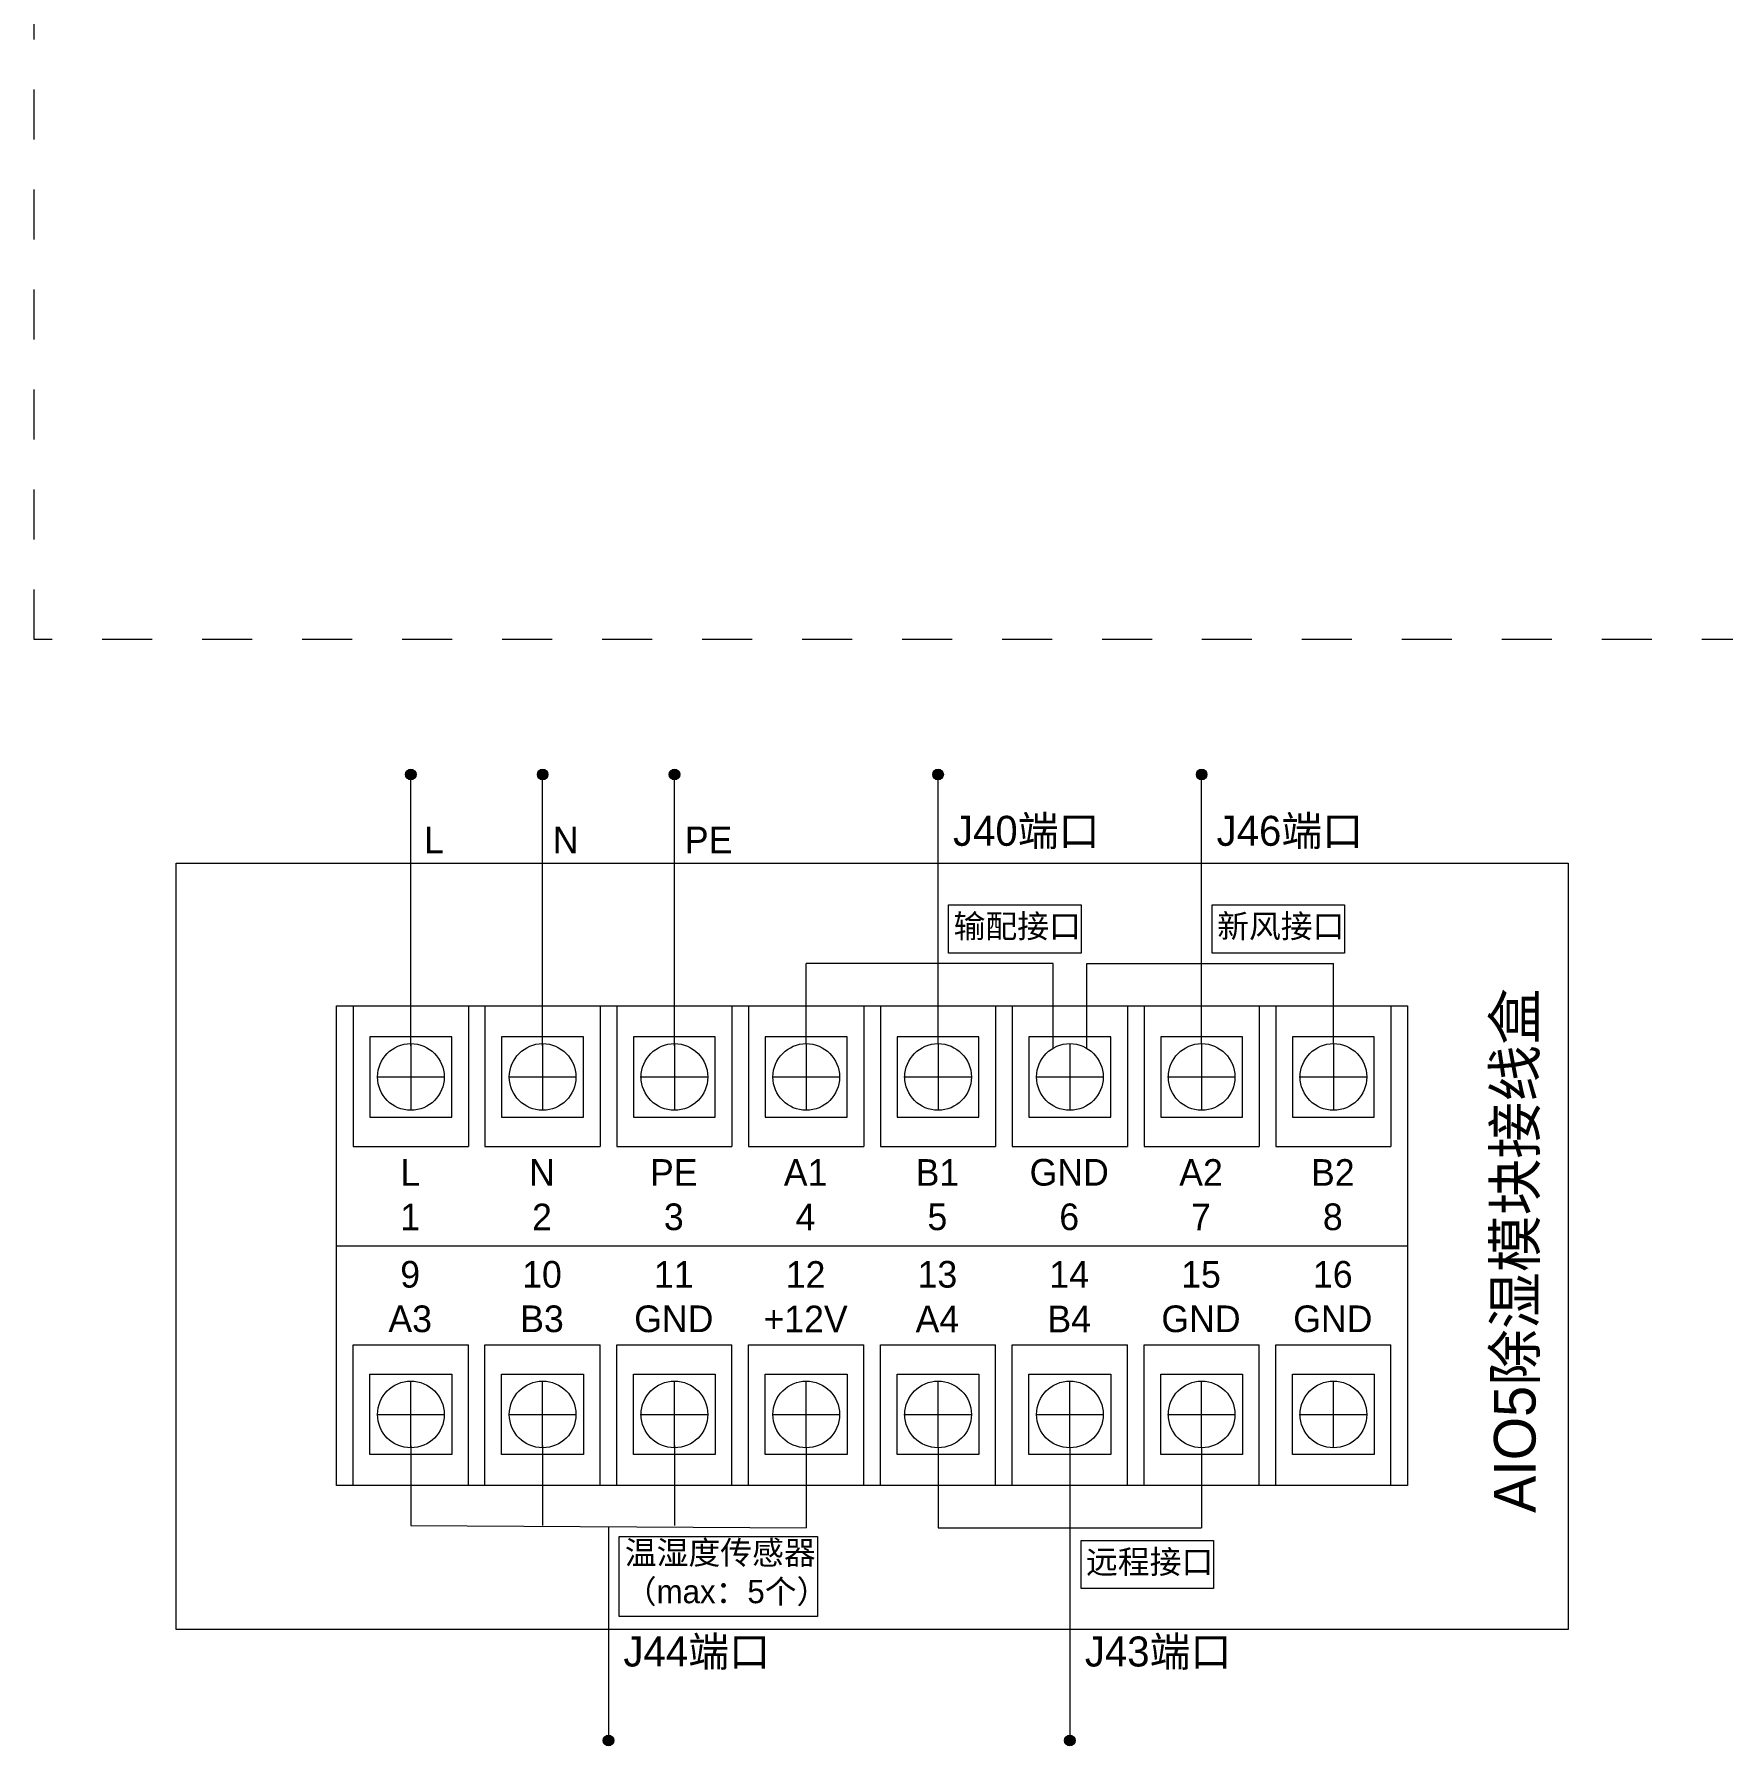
# Model space of a CAD drawing. Header units: millimetres. Extents: x 206 to 1899, y -454 to 296.
# Drawn here: x 474.3 to 575.6, y 29.4 to 132.1 of the extents above; entities that cross this region are included whole.
import ezdxf

# ---------------------------------------------------------------- set-up
doc = ezdxf.new("R2010")
doc.units = ezdxf.units.MM
doc.linetypes.add('HIDDEN', pattern=[0.2, 0.1, -0.1])
doc.layers.add('标注层', color=2, linetype='Continuous', lineweight=15)
doc.layers.add('细实线', color=7, linetype='Continuous', lineweight=15)
doc.styles.add('微软雅黑M', font='思源黑体M_1.ttf', dxfattribs={"height": 1})

msp = doc.modelspace()

# ---------------------------------------------------------------- hatches: boundary and pattern name
at = {"lineweight": 9}
h = msp.add_hatch(color=256, dxfattribs=at)
h.dxf.hatch_style = 1
h.paths.add_polyline_path([(496.86, 87.98, 0.414214), (496.54, 87.66), (496.86, 87.66)])
h.paths.add_polyline_path([(496.86, 87.66), (496.86, 87.98, 0.414214), (496.54, 87.66)], flags=17)
h.paths.add_polyline_path([(496.86, 87.98, 0.414214), (496.54, 87.66, 0.414214), (496.86, 87.34)])
h.paths.add_polyline_path([(496.86, 87.34, 0.414214), (497.18, 87.66, 0.414214), (496.86, 87.98)])
h = msp.add_hatch(color=256, dxfattribs=at)
h.dxf.hatch_style = 1
h.paths.add_polyline_path([(504.77, 87.98, 0.414214), (504.45, 87.66), (504.77, 87.66)])
h.paths.add_polyline_path([(504.77, 87.66), (504.77, 87.98, 0.414214), (504.45, 87.66)], flags=17)
h.paths.add_polyline_path([(504.77, 87.98, 0.414214), (504.45, 87.66, 0.414214), (504.77, 87.34)])
h.paths.add_polyline_path([(504.77, 87.34, 0.414214), (505.09, 87.66, 0.414214), (504.77, 87.98)])
h = msp.add_hatch(color=256, dxfattribs=at)
h.dxf.hatch_style = 1
h.paths.add_polyline_path([(512.68, 87.98, 0.414214), (512.36, 87.66), (512.68, 87.66)])
h.paths.add_polyline_path([(512.68, 87.66), (512.68, 87.98, 0.414214), (512.36, 87.66)], flags=17)
h.paths.add_polyline_path([(512.68, 87.98, 0.414214), (512.36, 87.66, 0.414214), (512.68, 87.34)])
h.paths.add_polyline_path([(512.68, 87.34, 0.414214), (513, 87.66, 0.414214), (512.68, 87.98)])
h = msp.add_hatch(color=256, dxfattribs=at)
h.dxf.hatch_style = 1
h.paths.add_polyline_path([(528.5, 87.98, 0.414214), (528.18, 87.66), (528.5, 87.66)])
h.paths.add_polyline_path([(528.5, 87.66), (528.5, 87.98, 0.414214), (528.18, 87.66)], flags=17)
h.paths.add_polyline_path([(528.5, 87.98, 0.414214), (528.18, 87.66, 0.414214), (528.5, 87.34)])
h.paths.add_polyline_path([(528.5, 87.34, 0.414214), (528.82, 87.66, 0.414214), (528.5, 87.98)])
h = msp.add_hatch(color=256, dxfattribs=at)
h.dxf.hatch_style = 1
h.paths.add_polyline_path([(544.32, 87.98, 0.414214), (544, 87.66), (544.32, 87.66)])
h.paths.add_polyline_path([(544.32, 87.66), (544.32, 87.98, 0.414214), (544, 87.66)], flags=17)
h.paths.add_polyline_path([(544.32, 87.98, 0.414214), (544, 87.66, 0.414214), (544.32, 87.34)])
h.paths.add_polyline_path([(544.32, 87.34, 0.414214), (544.64, 87.66, 0.414214), (544.32, 87.98)])
h = msp.add_hatch(color=256, dxfattribs=at)
h.dxf.hatch_style = 1
h.paths.add_polyline_path([(508.72, 30.02, 0.414214), (508.4, 29.7), (508.72, 29.7)])
h.paths.add_polyline_path([(508.72, 29.7), (508.72, 30.02, 0.414214), (508.4, 29.7)], flags=17)
h.paths.add_polyline_path([(508.72, 30.02, 0.414214), (508.4, 29.7, 0.414214), (508.72, 29.38)])
h.paths.add_polyline_path([(508.72, 29.38, 0.414214), (509.04, 29.7, 0.414214), (508.72, 30.02)])
h = msp.add_hatch(color=256, dxfattribs=at)
h.dxf.hatch_style = 1
h.paths.add_polyline_path([(536.41, 30.02, 0.414214), (536.09, 29.7), (536.41, 29.7)])
h.paths.add_polyline_path([(536.41, 29.7), (536.41, 30.02, 0.414214), (536.09, 29.7)], flags=17)
h.paths.add_polyline_path([(536.41, 30.02, 0.414214), (536.09, 29.7, 0.414214), (536.41, 29.38)])
h.paths.add_polyline_path([(536.41, 29.38, 0.414214), (536.73, 29.7, 0.414214), (536.41, 30.02)])

# ---------------------------------------------------------------- linework, layer by layer
for p, q in [((493.4, 73.78), (493.4, 65.33)), ((500.31, 73.78), (500.31, 65.33)), ((501.31, 73.78), (501.31, 65.33)), ((508.22, 73.78), (508.22, 65.33)), ((509.22, 73.78), (509.22, 65.33)), ((516.13, 73.78), (516.13, 65.33)), ((517.13, 73.78), (517.13, 65.33)), ((524.04, 73.78), (524.04, 65.33)), ((525.04, 73.78), (525.04, 65.33)), ((531.95, 73.78), (531.95, 65.33)), ((532.95, 73.78), (532.95, 65.33)), ((539.86, 73.78), (539.86, 65.33)), ((540.86, 73.78), (540.86, 65.33)), ((547.77, 73.78), (547.77, 65.33)), ((548.77, 73.78), (548.77, 65.33)), ((555.68, 73.78), (555.68, 65.33)), ((496.86, 71.51), (496.86, 67.5)), ((504.77, 71.51), (504.77, 67.5)), ((512.68, 71.51), (512.68, 67.5)), ((520.59, 71.51), (520.59, 67.5)), ((528.5, 71.51), (528.5, 67.5)), ((536.41, 71.51), (536.41, 67.5)), ((544.32, 71.51), (544.32, 67.5)), ((552.23, 71.51), (552.23, 67.5)), ((494.81, 69.51), (498.86, 69.51)), ((502.72, 69.51), (506.77, 69.51)), ((510.63, 69.51), (514.68, 69.51)), ((518.54, 69.51), (522.59, 69.51)), ((526.45, 69.51), (530.5, 69.51)), ((534.36, 69.51), (538.41, 69.51)), ((542.27, 69.51), (546.32, 69.51)), ((550.18, 69.51), (554.23, 69.51)), ((493.4, 65.33), (500.31, 65.33)), ((501.31, 65.33), (508.22, 65.33)), ((509.22, 65.33), (516.13, 65.33)), ((517.13, 65.33), (524.04, 65.33)), ((525.04, 65.33), (531.95, 65.33)), ((532.95, 65.33), (539.86, 65.33)), ((540.86, 65.33), (547.77, 65.33)), ((548.77, 65.33), (555.68, 65.33)), ((492.4, 59.38), (556.68, 59.38)), ((493.4, 53.44), (500.31, 53.44)), ((493.4, 53.44), (500.31, 53.44)), ((493.4, 44.99), (493.4, 53.44)), ((500.31, 44.99), (500.31, 53.44)), ((501.31, 53.44), (508.22, 53.44)), ((501.31, 53.44), (508.22, 53.44)), ((501.31, 44.99), (501.31, 53.44)), ((508.22, 44.99), (508.22, 53.44)), ((509.22, 53.44), (516.13, 53.44)), ((509.22, 53.44), (516.13, 53.44)), ((509.22, 44.99), (509.22, 53.44)), ((516.13, 44.99), (516.13, 53.44)), ((517.13, 53.44), (524.04, 53.44)), ((517.13, 53.44), (524.04, 53.44)), ((517.13, 44.99), (517.13, 53.44)), ((524.04, 44.99), (524.04, 53.44)), ((525.04, 53.44), (531.95, 53.44)), ((525.04, 53.44), (531.95, 53.44)), ((525.04, 44.99), (525.04, 53.44)), ((531.95, 44.99), (531.95, 53.44)), ((532.95, 53.44), (539.86, 53.44)), ((532.95, 53.44), (539.86, 53.44)), ((532.95, 44.99), (532.95, 53.44)), ((539.86, 44.99), (539.86, 53.44)), ((540.86, 53.44), (547.77, 53.44)), ((540.86, 53.44), (547.77, 53.44)), ((540.86, 44.99), (540.86, 53.44)), ((547.77, 44.99), (547.77, 53.44)), ((548.77, 53.44), (555.68, 53.44)), ((548.77, 53.44), (555.68, 53.44)), ((548.77, 44.99), (548.77, 53.44)), ((555.68, 44.99), (555.68, 53.44)), ((496.86, 47.26), (496.86, 51.27)), ((504.77, 47.26), (504.77, 51.27)), ((512.68, 47.26), (512.68, 51.27)), ((520.59, 47.26), (520.59, 51.27)), ((528.5, 47.26), (528.5, 51.27)), ((536.41, 47.26), (536.41, 51.27)), ((544.32, 47.26), (544.32, 51.27)), ((552.23, 47.26), (552.23, 51.27)), ((494.81, 49.26), (498.86, 49.26)), ((502.72, 49.26), (506.77, 49.26)), ((510.63, 49.26), (514.68, 49.26)), ((518.54, 49.26), (522.59, 49.26)), ((526.45, 49.26), (530.5, 49.26)), ((534.36, 49.26), (538.41, 49.26)), ((542.27, 49.26), (546.32, 49.26)), ((550.18, 49.26), (554.23, 49.26))]:
    msp.add_line(p, q, dxfattribs=at)
for points in [[(556.68, 44.99), (492.4, 44.99), (492.4, 73.78), (556.68, 73.78)], [(499.31, 71.91), (494.4, 71.91), (494.4, 67.1), (499.31, 67.1)], [(507.22, 71.91), (502.31, 71.91), (502.31, 67.1), (507.22, 67.1)], [(515.13, 71.91), (510.22, 71.91), (510.22, 67.1), (515.13, 67.1)], [(523.04, 71.91), (518.13, 71.91), (518.13, 67.1), (523.04, 67.1)], [(530.95, 71.91), (526.04, 71.91), (526.04, 67.1), (530.95, 67.1)], [(538.86, 71.91), (533.95, 71.91), (533.95, 67.1), (538.86, 67.1)], [(546.77, 71.91), (541.86, 71.91), (541.86, 67.1), (546.77, 67.1)], [(554.68, 71.91), (549.77, 71.91), (549.77, 67.1), (554.68, 67.1)], [(499.31, 46.86), (494.4, 46.86), (494.4, 51.67), (499.31, 51.67)], [(507.22, 46.86), (502.31, 46.86), (502.31, 51.67), (507.22, 51.67)], [(515.13, 46.86), (510.22, 46.86), (510.22, 51.67), (515.13, 51.67)], [(523.04, 46.86), (518.13, 46.86), (518.13, 51.67), (523.04, 51.67)], [(530.95, 46.86), (526.04, 46.86), (526.04, 51.67), (530.95, 51.67)], [(538.86, 46.86), (533.95, 46.86), (533.95, 51.67), (538.86, 51.67)], [(546.77, 46.86), (541.86, 46.86), (541.86, 51.67), (546.77, 51.67)], [(554.68, 46.86), (549.77, 46.86), (549.77, 51.67), (554.68, 51.67)]]:
    msp.add_lwpolyline(points, close=True, dxfattribs=at)
for centre, radius in [((496.86, 87.66), 0.319), ((504.77, 87.66), 0.319), ((512.68, 87.66), 0.319), ((528.5, 87.66), 0.319), ((544.32, 87.66), 0.319), ((496.86, 69.51), 2), ((504.77, 69.51), 2), ((512.68, 69.51), 2), ((520.59, 69.51), 2), ((528.5, 69.51), 2), ((536.41, 69.51), 2), ((544.32, 69.51), 2), ((552.23, 69.51), 2), ((496.86, 49.26), 2), ((504.77, 49.26), 2), ((512.68, 49.26), 2), ((520.59, 49.26), 2), ((528.5, 49.26), 2), ((536.41, 49.26), 2), ((544.32, 49.26), 2), ((552.23, 49.26), 2), ((508.72, 29.7), 0.319), ((536.41, 29.7), 0.319)]:
    msp.add_circle(centre, radius, dxfattribs=at)
at = {"layer": '细实线', "lineweight": 9}
for p, q in [((496.86, 71.38), (496.86, 87.66)), ((504.77, 71.38), (504.77, 87.66)), ((512.68, 71.38), (512.68, 87.66)), ((528.5, 76.31), (528.5, 87.66)), ((544.32, 76.31), (544.32, 87.66)), ((520.59, 71.51), (520.59, 76.31)), ((535.4, 76.31), (520.59, 76.31)), ((528.5, 71.51), (528.5, 76.31)), ((535.4, 71.24), (535.4, 76.31)), ((537.42, 71.24), (537.42, 76.31)), ((537.42, 76.31), (552.23, 76.31)), ((544.32, 71.51), (544.32, 76.31)), ((552.23, 71.51), (552.23, 76.31)), ((496.86, 47.39), (496.86, 42.59)), ((504.77, 47.39), (504.77, 42.59)), ((512.68, 47.39), (512.68, 42.59)), ((520.59, 47.26), (520.59, 42.46)), ((528.5, 47.26), (528.5, 42.46)), ((536.41, 47.26), (536.41, 29.7)), ((544.32, 47.26), (544.32, 42.46)), ((496.86, 42.59), (520.59, 42.46)), ((508.72, 42.53), (508.72, 29.7)), ((528.5, 42.46), (544.32, 42.46))]:
    msp.add_line(p, q, dxfattribs=at)
at = {"layer": '细实线', "linetype": 'HIDDEN', "lineweight": 9, "ltscale": 30}
msp.add_lwpolyline([(474.26, 296.31), (721.34, 296.31), (721.34, 95.75), (474.26, 95.75)], close=True, dxfattribs=at)
at = {"layer": '细实线', "lineweight": 9}
for points in [[(482.77, 82.33), (566.32, 82.33), (566.32, 36.35), (482.77, 36.35)], [(529.13, 79.83), (537.08, 79.83), (537.08, 76.94), (529.13, 76.94)], [(544.95, 79.83), (552.89, 79.83), (552.89, 76.94), (544.95, 76.94)], [(509.37, 41.93), (521.27, 41.93), (521.27, 37.14), (509.37, 37.14)], [(537.08, 41.7), (545.03, 41.7), (545.03, 38.81), (537.08, 38.81)]]:
    msp.add_lwpolyline(points, close=True, dxfattribs=at)

# ---------------------------------------------------------------- texts
at = {"layer": '标注层', "color": 0, "lineweight": 9, "style": '微软雅黑M'}
for s, width, insert, char_height, attachment_point in [('J40端口', 16.2948, (529.4, 85.18), 1.8, 1), ('J46端口', 16.2948, (545.22, 85.18), 1.8, 1), ('L', 5.7668, (498.24, 83.73), 1.6, 5), ('N', 5.7668, (506.15, 83.73), 1.6, 5), ('PE', 5.7668, (514.73, 83.73), 1.6, 5), ('输配接口', 16.2948, (529.43, 79.26), 1.4, 1), ('新风接口', 16.2948, (545.25, 79.26), 1.4, 1), ('L', 5.7668, (496.82, 63.78), 1.6, 5), ('N', 5.7668, (504.73, 63.78), 1.6, 5), ('PE', 5.7668, (512.64, 63.78), 1.6, 5), ('A1', 5.7668, (520.55, 63.78), 1.6, 5), ('B1', 5.7668, (528.46, 63.78), 1.6, 5), ('GND', 5.7668, (536.37, 63.78), 1.6, 5), ('A2', 5.7668, (544.28, 63.78), 1.6, 5), ('B2', 5.7668, (552.19, 63.78), 1.6, 5), ('1', 5.7668, (496.82, 61.11), 1.6, 5), ('2', 5.7668, (504.73, 61.11), 1.6, 5), ('3', 5.7668, (512.64, 61.11), 1.6, 5), ('4', 5.7668, (520.55, 61.11), 1.6, 5), ('5', 5.7668, (528.46, 61.11), 1.6, 5), ('6', 5.7668, (536.37, 61.11), 1.6, 5), ('7', 5.7668, (544.28, 61.11), 1.6, 5), ('8', 5.7668, (552.19, 61.11), 1.6, 5), ('9', 5.7668, (496.82, 57.66), 1.6, 5), ('10', 5.7668, (504.73, 57.66), 1.6, 5), ('11', 5.7668, (512.64, 57.66), 1.6, 5), ('12', 5.7668, (520.55, 57.66), 1.6, 5), ('13', 5.7668, (528.46, 57.66), 1.6, 5), ('14', 5.7668, (536.37, 57.66), 1.6, 5), ('15', 5.7668, (544.28, 57.66), 1.6, 5), ('16', 5.7668, (552.19, 57.66), 1.6, 5), ('A3', 5.7668, (496.82, 54.99), 1.6, 5), ('B3', 5.7668, (504.73, 54.99), 1.6, 5), ('GND', 5.7668, (512.64, 54.99), 1.6, 5), ('+12V', 5.7668, (520.55, 54.99), 1.6, 5), ('A4', 5.7668, (528.46, 54.99), 1.6, 5), ('B4', 5.7668, (536.37, 54.99), 1.6, 5), ('GND', 5.7668, (544.28, 54.99), 1.6, 5), ('GND', 5.7668, (552.19, 54.99), 1.6, 5), ('温湿度传感器\\P（max：5个）', 24.6038, (509.7, 41.67), 1.4, 1), ('远程接口', 16.2948, (537.38, 41.12), 1.4, 1), ('J44端口', 16.2948, (509.62, 35.94), 1.8, 1), ('J43端口', 16.2948, (537.31, 35.94), 1.8, 1)]:
    msp.add_mtext_dynamic_manual_height_columns(s, width=width, gutter_width=35, heights=[0], dxfattribs=dict(at, insert=insert, char_height=char_height, attachment_point=attachment_point))
at = {"layer": '标注层', "color": 0, "lineweight": 9, "insert": (563.25, 59.1), "char_height": 2.5, "attachment_point": 5, "rotation": 90, "style": '微软雅黑M'}
msp.add_mtext_dynamic_manual_height_columns('AIO5除湿模块接线盒', width=36.5469, gutter_width=17.5, heights=[4.82], dxfattribs=at)

doc.saveas('drawing.dxf')
